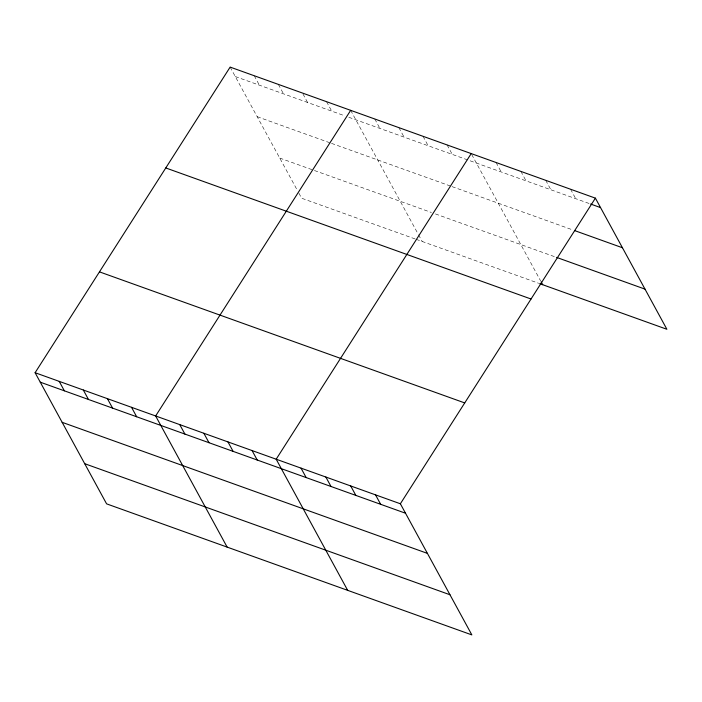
<?xml version="1.0" encoding="UTF-8"?>
<svg xmlns="http://www.w3.org/2000/svg" width="702" height="702" viewBox="0 0 702 702"><rect width="100%" height="100%" fill="white"/><g stroke="black" fill="none" stroke-linecap="round" stroke-linejoin="round"><path stroke-width="0.53" stroke-dasharray="3.51 2.63" d="M235.284 76.536L344.779 115.821M348.797 117.269L589.627 203.677M257.186 116.699L329.501 142.646M331.511 143.366L450.043 185.89M452.053 186.618L572.771 229.931M279.738 158.073L431.414 212.487M435.433 213.934L555.589 257.046M415.136 238.952L301.632 198.227L297.981 191.532M416.146 239.312L538.688 283.283M570.568 189.233L575.719 198.684M545.726 180.326L550.877 189.768M520.893 171.411L526.044 180.862M496.051 162.504L501.202 171.946M471.726 154.537L540.628 280.897M447.104 144.937L452.255 154.387M422.999 136.293L428.15 145.735M398.894 127.641L404.045 137.083M374.78 118.989L379.931 128.44M350.675 110.346L417.997 233.827M418.524 234.784L422.174 241.47M326.57 101.693L331.721 111.135M302.974 93.989L307.608 102.492M278.352 84.389L283.503 93.84M254.247 75.746L259.398 85.188M230.142 67.094L297.464 190.575"/><path stroke-width="1.05" d="M35.1 372.718L400.368 503.773L471.858 634.906L106.599 503.852L35.1 372.718L230.142 67.094L595.401 198.148L666.9 329.282L539.698 283.643M350.675 110.346L155.642 415.97L227.132 547.095M471.217 153.589L276.176 459.213L347.674 590.347M400.368 503.773L595.401 198.148M590.619 204.028L600.552 207.599M574.762 230.642L622.446 247.753M556.581 257.397L645.006 289.127M165.777 167.953L531.045 299.008M99.465 271.867L464.733 402.922M40.251 382.169L405.519 513.223M62.145 422.323L427.413 553.378M84.705 463.697L449.964 594.752M541.145 281.853L542.707 284.722M375.526 494.866L380.677 504.308M350.693 485.951L355.844 495.393M325.851 477.035L331.002 486.486M301.018 468.129L306.16 477.571M252.071 450.57L257.222 460.012M227.957 441.918L233.108 451.36M203.852 433.266L209.003 442.716M179.747 424.613L184.898 434.064M131.528 407.318L136.679 416.76M107.424 398.666L112.574 408.116M83.319 390.022L88.47 399.464M59.205 381.37L64.356 390.812"/></g></svg>
